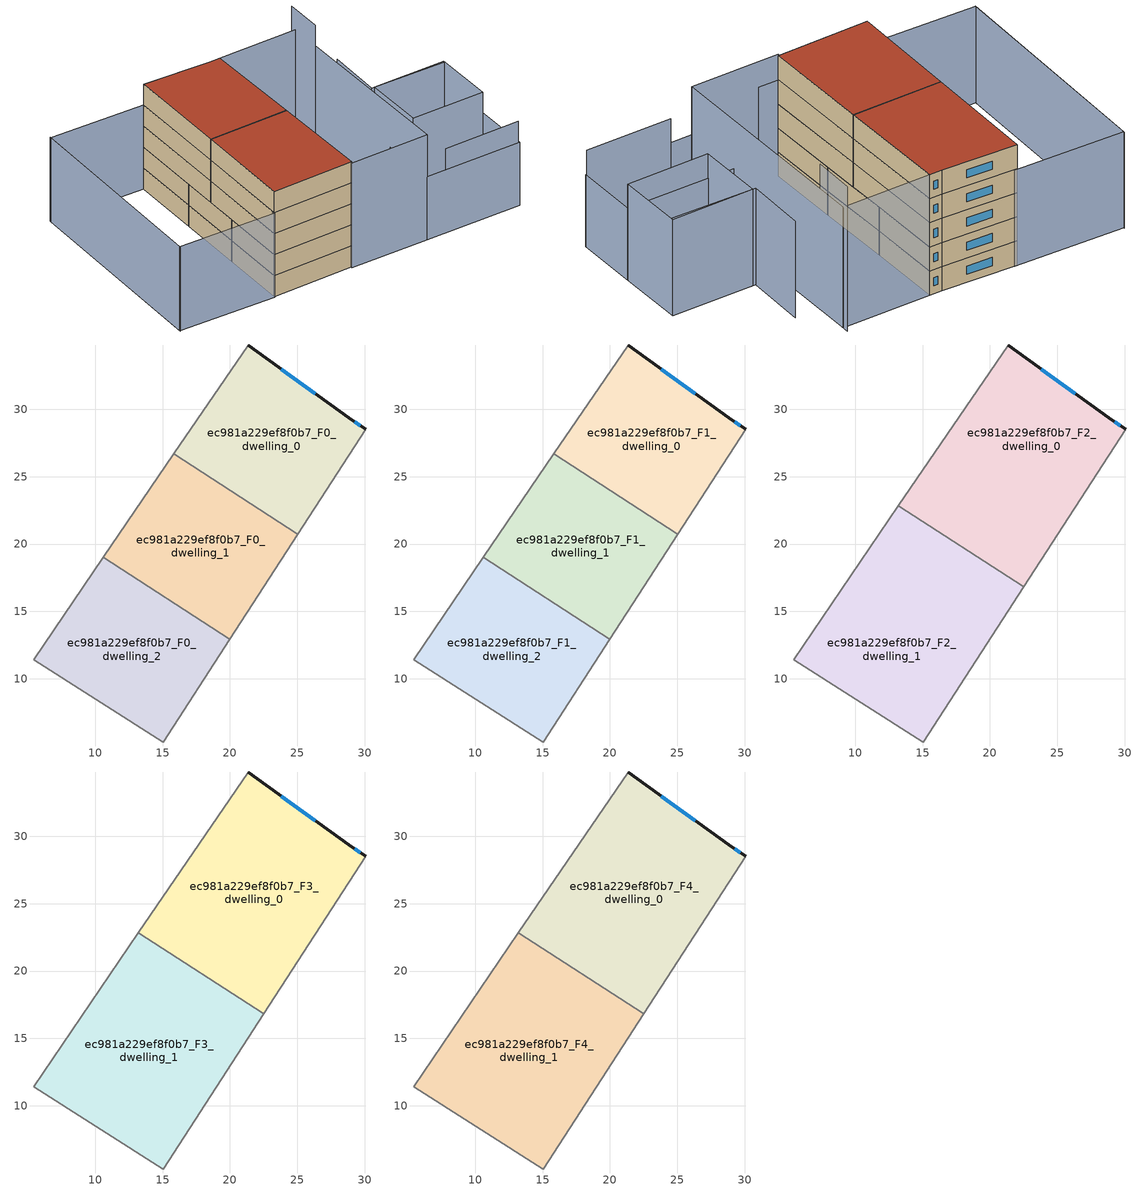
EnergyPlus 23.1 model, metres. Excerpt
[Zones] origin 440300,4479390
ec981a229ef8f0b7_F0_dwelling_0
 floor ground (EU_floor_Construction): 28.83,29.36 30.1,28.51 25.05,20.73 15.84,26.71 21.34,34.78 z0
 wall outside (EU_wall_Construction): 30.1,28.51 28.83,29.36 21.34,34.78 z0:3
 wall adiabatic (EU_wall_Construction): 21.34,34.78 15.84,26.71 / 25.05,20.73 30.1,28.51 z0:3
 wall to ec981a229ef8f0b7_F0_dwelling_1 (EU_wall_Construction): 15.84,26.71 25.05,20.73 z0:3
 window (EU_Window_Construction): 26.35,31.16 23.82,32.98 / 29.68,28.79 29.25,29.08 z0.99:2.01
ec981a229ef8f0b7_F0_dwelling_1
 floor ground (EU_floor_Construction): 25.05,20.73 19.98,12.92 10.59,19.01 15.84,26.71 z0
 wall adiabatic (EU_wall_Construction): 19.98,12.92 25.05,20.73 / 15.84,26.71 10.59,19.01 z0:3
 wall to ec981a229ef8f0b7_F0_dwelling_2 (EU_wall_Construction): 10.59,19.01 19.98,12.92 z0:3
ec981a229ef8f0b7_F0_dwelling_2
 floor ground (EU_floor_Construction): 19.98,12.92 15.03,5.29 5.41,11.41 10.59,19.01 z0
 wall adiabatic (EU_wall_Construction): 10.59,19.01 5.41,11.41 15.03,5.29 19.98,12.92 z0:3
ec981a229ef8f0b7_F1_dwelling_0
 floor to ec981a229ef8f0b7_F0_dwelling_0 (EU_floor_Construction): 28.83,29.36 30.1,28.51 25.05,20.73 15.84,26.71 21.34,34.78 z3
 wall outside (EU_wall_Construction): 30.1,28.51 28.83,29.36 21.34,34.78 z3:6
 wall adiabatic (EU_wall_Construction): 21.34,34.78 15.84,26.71 / 25.05,20.73 30.1,28.51 z3:6
 wall to ec981a229ef8f0b7_F1_dwelling_1 (EU_wall_Construction): 15.84,26.71 25.05,20.73 z3:6
 window (EU_Window_Construction): 26.35,31.16 23.82,32.98 / 29.68,28.79 29.25,29.08 z3.99:5.01
ec981a229ef8f0b7_F1_dwelling_1
 floor to ec981a229ef8f0b7_F0_dwelling_1 (EU_floor_Construction): 25.05,20.73 19.98,12.92 10.59,19.01 15.84,26.71 z3
 wall adiabatic (EU_wall_Construction): 19.98,12.92 25.05,20.73 / 15.84,26.71 10.59,19.01 z3:6
 wall to ec981a229ef8f0b7_F1_dwelling_2 (EU_wall_Construction): 10.59,19.01 19.98,12.92 z3:6
ec981a229ef8f0b7_F1_dwelling_2
 floor to ec981a229ef8f0b7_F0_dwelling_2 (EU_floor_Construction): 19.98,12.92 15.03,5.29 5.41,11.41 10.59,19.01 z3
 wall adiabatic (EU_wall_Construction): 10.59,19.01 5.41,11.41 15.03,5.29 19.98,12.92 z3:6
ec981a229ef8f0b7_F2_dwelling_0
 floor to ec981a229ef8f0b7_F1_dwelling_0 (EU_floor_Construction): 28.83,29.36 30.1,28.51 25.05,20.73 15.84,26.71 21.34,34.78 z6
 floor to ec981a229ef8f0b7_F1_dwelling_1 (EU_floor_Construction): 25.05,20.73 22.5,16.81 13.2,22.84 15.84,26.71 z6
 wall outside (EU_wall_Construction): 30.1,28.51 28.83,29.36 21.34,34.78 z6:9
 wall adiabatic (EU_wall_Construction): 21.34,34.78 13.2,22.84 / 22.5,16.81 30.1,28.51 z6:9
 wall to ec981a229ef8f0b7_F2_dwelling_1 (EU_wall_Construction): 13.2,22.84 22.5,16.81 z6:9
 window (EU_Window_Construction): 26.35,31.16 23.82,32.98 / 29.68,28.79 29.25,29.08 z6.99:8.01
ec981a229ef8f0b7_F2_dwelling_1
 floor to ec981a229ef8f0b7_F1_dwelling_1 (EU_floor_Construction): 22.5,16.81 19.98,12.92 10.59,19.01 13.2,22.84 z6
 floor to ec981a229ef8f0b7_F1_dwelling_2 (EU_floor_Construction): 19.98,12.92 15.03,5.29 5.41,11.41 10.59,19.01 z6
 wall adiabatic (EU_wall_Construction): 13.2,22.84 5.41,11.41 15.03,5.29 22.5,16.81 z6:9
ec981a229ef8f0b7_F3_dwelling_0
 floor to ec981a229ef8f0b7_F2_dwelling_0 (EU_floor_Construction): 28.83,29.36 30.1,28.51 22.5,16.81 13.2,22.84 21.34,34.78 z9
 wall outside (EU_wall_Construction): 30.1,28.51 28.83,29.36 21.34,34.78 z9:12
 wall adiabatic (EU_wall_Construction): 21.34,34.78 13.2,22.84 / 22.5,16.81 30.1,28.51 z9:12
 wall to ec981a229ef8f0b7_F3_dwelling_1 (EU_wall_Construction): 13.2,22.84 22.5,16.81 z9:12
 window (EU_Window_Construction): 26.35,31.16 23.82,32.98 / 29.68,28.79 29.25,29.08 z9.99:11.01
ec981a229ef8f0b7_F3_dwelling_1
 floor to ec981a229ef8f0b7_F2_dwelling_1 (EU_floor_Construction): 22.5,16.81 15.03,5.29 5.41,11.41 13.2,22.84 z9
 wall adiabatic (EU_wall_Construction): 13.2,22.84 5.41,11.41 15.03,5.29 22.5,16.81 z9:12
ec981a229ef8f0b7_F4_dwelling_0
 floor to ec981a229ef8f0b7_F3_dwelling_0 (EU_floor_Construction): 28.83,29.36 30.1,28.51 22.5,16.81 13.2,22.84 21.34,34.78 z12
 wall outside (EU_wall_Construction): 30.1,28.51 28.83,29.36 21.34,34.78 z12:15
 wall adiabatic (EU_wall_Construction): 21.34,34.78 13.2,22.84 / 22.5,16.81 30.1,28.51 z12:15
 wall to ec981a229ef8f0b7_F4_dwelling_1 (EU_wall_Construction): 13.2,22.84 22.5,16.81 z12:15
 window (EU_Window_Construction): 26.35,31.16 23.82,32.98 / 29.68,28.79 29.25,29.08 z12.99:14.01
 roof outside (EU_roof_Construction): 22.5,16.81 30.1,28.51 28.83,29.36 21.34,34.78 13.2,22.84 z15
ec981a229ef8f0b7_F4_dwelling_1
 floor to ec981a229ef8f0b7_F3_dwelling_1 (EU_floor_Construction): 22.5,16.81 15.03,5.29 5.41,11.41 13.2,22.84 z12
 wall adiabatic (EU_wall_Construction): 13.2,22.84 5.41,11.41 15.03,5.29 22.5,16.81 z12:15
 roof outside (EU_roof_Construction): 15.03,5.29 22.5,16.81 13.2,22.84 5.41,11.41 z15
shading: 23.89,-0.85 28.2,5.66 / 28.2,5.66 39.37,-1.73 / 39.37,-1.73 35.07,-8.24 / 35.07,-8.24 23.89,-0.85 z0:9; 26.14,-2.3 35,-8.13 / 5.58,11.69 17.06,3.91 / 43.69,4.99 35.11,10.91 / 35.11,10.91 39.39,17.12 / 10.62,42.5 -5.81,19.03 / 30.87,3.8 35.4,10.73 / 35.4,10.73 43.89,5.17 / 43.89,5.17 39.35,-1.75 / 39.35,-1.75 30.87,3.8 / -5.76,19.09 10.57,42.43 / 10.57,42.43 21.68,34.65 / 21.68,34.65 5.34,11.31 / 5.34,11.31 -5.76,19.09 z0:12; 36.81,18.9 39.69,23.09 z0:18; 39.27,22.46 23.92,-0.83 / 23.92,-0.83 14.75,5.21 / 14.75,5.21 30.1,28.51 / 30.1,28.51 39.27,22.46 z0:15
[Building]
EU S2 Campaign: North Axis=0; Terrain=City; Solar Distribution=FullExterior
[Site:Location]
Madrid: Latitude=40.5; Longitude=-3.5; Time Zone=1; Elevation=609
[SizingPeriod:WeatherFileDays]
AnnualSizingPeriod: Begin Month=1; Begin Day of Month=1; End Month=12; End Day of Month=31; Day of Week for Start Day=Monday; Use Weather File Daylight Saving Period=No; Use Weather File Rain and Snow Indicators=No
[MATERIAL]
EU_InternalMass_Material: Roughness=MediumRough; Thickness=0.1; Conductivity=1; Density=1800; Specific Heat=900; Thermal Absorptance=0.9; Solar Absorptance=0.7; Visible Absorptance=0.7
[MATERIAL:NOMASS] Roughness=MediumRough; Thermal Absorptance=0.9; Solar Absorptance=0.7; Visible Absorptance=0.7
Name | Thermal Resistance
EU_wall_NoMass | 0.609216
EU_roof_NoMass | 0.513268
EU_floor_NoMass | 0.568163
[WINDOWMATERIAL:SIMPLEGLAZINGSYSTEM]
EU_Window_SimpleGlazing: UFactor=5.50606; Solar Heat Gain Coefficient=0.85; Visible Transmittance=0.85
[CONSTRUCTION]
EU_wall_Construction: EU_wall_NoMass
EU_roof_Construction: EU_roof_NoMass
EU_floor_Construction: EU_floor_NoMass
EU_InternalMass_Construction: EU_InternalMass_Material
EU_Window_Construction: EU_Window_SimpleGlazing
[ZONE] Type=1; Multiplier=1; Ceiling Height=autocalculate; Floor Area=autocalculate; Part of Total Floor Area=Yes
Name | Volume
ec981a229ef8f0b7_F0_dwelling_0; ec981a229ef8f0b7_F1_dwelling_0 | 309.812
ec981a229ef8f0b7_F2_dwelling_0; ec981a229ef8f0b7_F3_dwelling_0; ec981a229ef8f0b7_F4_dwelling_0 | 464.734
ec981a229ef8f0b7_F0_dwelling_1; ec981a229ef8f0b7_F1_dwelling_1 | 309.82
ec981a229ef8f0b7_F2_dwelling_1; ec981a229ef8f0b7_F3_dwelling_1; ec981a229ef8f0b7_F4_dwelling_1 | 464.714
ec981a229ef8f0b7_F0_dwelling_2; ec981a229ef8f0b7_F1_dwelling_2 | 309.802
[INTERNALMASS] Construction=EU_InternalMass_Construction
Name | Zone or ZoneList | Surface Area
ec981a229ef8f0b7_F0_dwelling_0_EU_InternalMass | ec981a229ef8f0b7_F0_dwelling_0 | 103.27
ec981a229ef8f0b7_F0_dwelling_1_EU_InternalMass | ec981a229ef8f0b7_F0_dwelling_1 | 103.273
ec981a229ef8f0b7_F0_dwelling_2_EU_InternalMass | ec981a229ef8f0b7_F0_dwelling_2 | 103.267
ec981a229ef8f0b7_F1_dwelling_0_EU_InternalMass | ec981a229ef8f0b7_F1_dwelling_0 | 103.27
ec981a229ef8f0b7_F1_dwelling_1_EU_InternalMass | ec981a229ef8f0b7_F1_dwelling_1 | 103.273
ec981a229ef8f0b7_F1_dwelling_2_EU_InternalMass | ec981a229ef8f0b7_F1_dwelling_2 | 103.267
ec981a229ef8f0b7_F2_dwelling_0_EU_InternalMass | ec981a229ef8f0b7_F2_dwelling_0 | 154.911
ec981a229ef8f0b7_F2_dwelling_1_EU_InternalMass | ec981a229ef8f0b7_F2_dwelling_1 | 154.905
ec981a229ef8f0b7_F3_dwelling_0_EU_InternalMass | ec981a229ef8f0b7_F3_dwelling_0 | 154.911
ec981a229ef8f0b7_F3_dwelling_1_EU_InternalMass | ec981a229ef8f0b7_F3_dwelling_1 | 154.905
ec981a229ef8f0b7_F4_dwelling_0_EU_InternalMass | ec981a229ef8f0b7_F4_dwelling_0 | 154.911
ec981a229ef8f0b7_F4_dwelling_1_EU_InternalMass | ec981a229ef8f0b7_F4_dwelling_1 | 154.905
[OTHEREQUIPMENT] Fuel Type=Electricity; Design Level Calculation Method=Watts/Area; Power per Zone Floor Area=1; Fraction Latent=0; Fraction Radiant=0; Fraction Lost=0; Carbon Dioxide Generation Rate=0; EndUse Subcategory=EU_Step8_InternalGains
Name | Zone or ZoneList or Space or SpaceList | Schedule
EU_Step8_InternalGain_ec981a229ef8f0b7_F0_dwelling_0_f000 | ec981a229ef8f0b7_F0_dwelling_0 | EU_Step8_GainSchedule_ec981a229ef8f0b7_F0_dwelling_0_f000
EU_Step8_InternalGain_ec981a229ef8f0b7_F0_dwelling_1_f000 | ec981a229ef8f0b7_F0_dwelling_1 | EU_Step8_GainSchedule_ec981a229ef8f0b7_F0_dwelling_1_f000
EU_Step8_InternalGain_ec981a229ef8f0b7_F0_dwelling_2_f000 | ec981a229ef8f0b7_F0_dwelling_2 | EU_Step8_GainSchedule_ec981a229ef8f0b7_F0_dwelling_2_f000
EU_Step8_InternalGain_ec981a229ef8f0b7_F1_dwelling_0_f000 | ec981a229ef8f0b7_F1_dwelling_0 | EU_Step8_GainSchedule_ec981a229ef8f0b7_F1_dwelling_0_f000
EU_Step8_InternalGain_ec981a229ef8f0b7_F1_dwelling_1_f000 | ec981a229ef8f0b7_F1_dwelling_1 | EU_Step8_GainSchedule_ec981a229ef8f0b7_F1_dwelling_1_f000
EU_Step8_InternalGain_ec981a229ef8f0b7_F1_dwelling_2_f000 | ec981a229ef8f0b7_F1_dwelling_2 | EU_Step8_GainSchedule_ec981a229ef8f0b7_F1_dwelling_2_f000
EU_Step8_InternalGain_ec981a229ef8f0b7_F2_dwelling_0_f000 | ec981a229ef8f0b7_F2_dwelling_0 | EU_Step8_GainSchedule_ec981a229ef8f0b7_F2_dwelling_0_f000
EU_Step8_InternalGain_ec981a229ef8f0b7_F2_dwelling_1_f000 | ec981a229ef8f0b7_F2_dwelling_1 | EU_Step8_GainSchedule_ec981a229ef8f0b7_F2_dwelling_1_f000
EU_Step8_InternalGain_ec981a229ef8f0b7_F3_dwelling_0_f000 | ec981a229ef8f0b7_F3_dwelling_0 | EU_Step8_GainSchedule_ec981a229ef8f0b7_F3_dwelling_0_f000
EU_Step8_InternalGain_ec981a229ef8f0b7_F3_dwelling_1_f000 | ec981a229ef8f0b7_F3_dwelling_1 | EU_Step8_GainSchedule_ec981a229ef8f0b7_F3_dwelling_1_f000
EU_Step8_InternalGain_ec981a229ef8f0b7_F4_dwelling_0_f000 | ec981a229ef8f0b7_F4_dwelling_0 | EU_Step8_GainSchedule_ec981a229ef8f0b7_F4_dwelling_0_f000
EU_Step8_InternalGain_ec981a229ef8f0b7_F4_dwelling_1_f000 | ec981a229ef8f0b7_F4_dwelling_1 | EU_Step8_GainSchedule_ec981a229ef8f0b7_F4_dwelling_1_f000
[ZONEVENTILATION:DESIGNFLOWRATE] Schedule=EU_AlwaysOn; Design Flow Rate Calculation Method=AirChanges/Hour; Air Changes per Hour=0.752966; Ventilation Type=Natural; Fan Pressure Rise=0; Fan Total Efficiency=1; Constant Term Coefficient=1; Temperature Term Coefficient=0; Velocity Term Coefficient=0; Velocity Squared Term Coefficient=0; Minimum Indoor Temperature=-100; Maximum Indoor Temperature=100; Delta Temperature=-100; Minimum Outdoor Temperature=-100; Maximum Outdoor Temperature=100; Maximum Wind Speed=40
Name | Zone or ZoneList or Space or SpaceList
EU_ConstantAir_ec981a229ef8f0b7_F0_dwelling_0 | ec981a229ef8f0b7_F0_dwelling_0
EU_ConstantAir_ec981a229ef8f0b7_F0_dwelling_1 | ec981a229ef8f0b7_F0_dwelling_1
EU_ConstantAir_ec981a229ef8f0b7_F0_dwelling_2 | ec981a229ef8f0b7_F0_dwelling_2
EU_ConstantAir_ec981a229ef8f0b7_F1_dwelling_0 | ec981a229ef8f0b7_F1_dwelling_0
EU_ConstantAir_ec981a229ef8f0b7_F1_dwelling_1 | ec981a229ef8f0b7_F1_dwelling_1
EU_ConstantAir_ec981a229ef8f0b7_F1_dwelling_2 | ec981a229ef8f0b7_F1_dwelling_2
EU_ConstantAir_ec981a229ef8f0b7_F2_dwelling_0 | ec981a229ef8f0b7_F2_dwelling_0
EU_ConstantAir_ec981a229ef8f0b7_F2_dwelling_1 | ec981a229ef8f0b7_F2_dwelling_1
EU_ConstantAir_ec981a229ef8f0b7_F3_dwelling_0 | ec981a229ef8f0b7_F3_dwelling_0
EU_ConstantAir_ec981a229ef8f0b7_F3_dwelling_1 | ec981a229ef8f0b7_F3_dwelling_1
EU_ConstantAir_ec981a229ef8f0b7_F4_dwelling_0 | ec981a229ef8f0b7_F4_dwelling_0
EU_ConstantAir_ec981a229ef8f0b7_F4_dwelling_1 | ec981a229ef8f0b7_F4_dwelling_1
[HVACTEMPLATE:THERMOSTAT] Constant Heating Setpoint=20; Constant Cooling Setpoint=50
EU_HeatOnly_ec981a229ef8f0b7_F0_dwelling_0; EU_HeatOnly_ec981a229ef8f0b7_F0_dwelling_1; EU_HeatOnly_ec981a229ef8f0b7_F0_dwelling_2; EU_HeatOnly_ec981a229ef8f0b7_F1_dwelling_0; EU_HeatOnly_ec981a229ef8f0b7_F1_dwelling_1; EU_HeatOnly_ec981a229ef8f0b7_F1_dwelling_2; EU_HeatOnly_ec981a229ef8f0b7_F2_dwelling_0; EU_HeatOnly_ec981a229ef8f0b7_F2_dwelling_1; EU_HeatOnly_ec981a229ef8f0b7_F3_dwelling_0; EU_HeatOnly_ec981a229ef8f0b7_F3_dwelling_1; EU_HeatOnly_ec981a229ef8f0b7_F4_dwelling_0; EU_HeatOnly_ec981a229ef8f0b7_F4_dwelling_1
[HVACTEMPLATE:ZONE:IDEALLOADSAIRSYSTEM] System Availability Schedule=EU_AlwaysOn; Maximum Heating Supply Air Temperature=50; Minimum Cooling Supply Air Temperature=13; Maximum Heating Supply Air Humidity Ratio=0.0156; Minimum Cooling Supply Air Humidity Ratio=0.0077; Heating Limit=NoLimit; Cooling Limit=NoLimit; Heating Availability Schedule=EU_AlwaysOn; Cooling Availability Schedule=EU_CoolingOff; Dehumidification Control Type=ConstantSensibleHeatRatio; Cooling Sensible Heat Ratio=0.7; Dehumidification Setpoint=60; Humidification Control Type=None; Humidification Setpoint=30; Outdoor Air Method=None; Outdoor Air Flow Rate per Person=0.00944; Outdoor Air Flow Rate per Zone Floor Area=0; Outdoor Air Flow Rate per Zone=0; Demand Controlled Ventilation Type=None; Outdoor Air Economizer Type=NoEconomizer; Heat Recovery Type=None; Sensible Heat Recovery Effectiveness=0.7; Latent Heat Recovery Effectiveness=0.65
Name | Template Thermostat
ec981a229ef8f0b7_F0_dwelling_0 | EU_HeatOnly_ec981a229ef8f0b7_F0_dwelling_0
ec981a229ef8f0b7_F0_dwelling_1 | EU_HeatOnly_ec981a229ef8f0b7_F0_dwelling_1
ec981a229ef8f0b7_F0_dwelling_2 | EU_HeatOnly_ec981a229ef8f0b7_F0_dwelling_2
ec981a229ef8f0b7_F1_dwelling_0 | EU_HeatOnly_ec981a229ef8f0b7_F1_dwelling_0
ec981a229ef8f0b7_F1_dwelling_1 | EU_HeatOnly_ec981a229ef8f0b7_F1_dwelling_1
ec981a229ef8f0b7_F1_dwelling_2 | EU_HeatOnly_ec981a229ef8f0b7_F1_dwelling_2
ec981a229ef8f0b7_F2_dwelling_0 | EU_HeatOnly_ec981a229ef8f0b7_F2_dwelling_0
ec981a229ef8f0b7_F2_dwelling_1 | EU_HeatOnly_ec981a229ef8f0b7_F2_dwelling_1
ec981a229ef8f0b7_F3_dwelling_0 | EU_HeatOnly_ec981a229ef8f0b7_F3_dwelling_0
ec981a229ef8f0b7_F3_dwelling_1 | EU_HeatOnly_ec981a229ef8f0b7_F3_dwelling_1
ec981a229ef8f0b7_F4_dwelling_0 | EU_HeatOnly_ec981a229ef8f0b7_F4_dwelling_0
ec981a229ef8f0b7_F4_dwelling_1 | EU_HeatOnly_ec981a229ef8f0b7_F4_dwelling_1
[SIZING:ZONE] Zone Cooling Design Supply Air Temperature Input Method=SupplyAirTemperature; Zone Cooling Design Supply Air Temperature=13; Zone Heating Design Supply Air Temperature Input Method=SupplyAirTemperature; Zone Heating Design Supply Air Temperature=50; Zone Cooling Design Supply Air Humidity Ratio=0.008; Zone Heating Design Supply Air Humidity Ratio=0.008; Cooling Design Air Flow Method=DesignDay; Cooling Design Air Flow Rate=0; Cooling Minimum Air Flow per Zone Floor Area=0.000762; Cooling Minimum Air Flow=0; Cooling Minimum Air Flow Fraction=0.2; Heating Design Air Flow Method=DesignDay; Heating Design Air Flow Rate=0; Heating Maximum Air Flow per Zone Floor Area=0.002032; Heating Maximum Air Flow=0.141576; Heating Maximum Air Flow Fraction=0.3; Account for Dedicated Outdoor Air System=No; Dedicated Outdoor Air System Control Strategy=NeutralSupplyAir; Dedicated Outdoor Air Low Setpoint Temperature for Design=autosize; Dedicated Outdoor Air High Setpoint Temperature for Design=autosize; Zone Load Sizing Method=Sensible Load Only No Latent Load; Zone Latent Cooling Design Supply Air Humidity Ratio Input Method=HumidityRatioDifference; Zone Cooling Design Supply Air Humidity Ratio Difference=0.005; Zone Latent Heating Design Supply Air Humidity Ratio Input Method=HumidityRatioDifference; Zone Humidification Design Supply Air Humidity Ratio Difference=0.005
ec981a229ef8f0b7_F0_dwelling_0; ec981a229ef8f0b7_F0_dwelling_1; ec981a229ef8f0b7_F0_dwelling_2; ec981a229ef8f0b7_F1_dwelling_0; ec981a229ef8f0b7_F1_dwelling_1; ec981a229ef8f0b7_F1_dwelling_2; ec981a229ef8f0b7_F2_dwelling_0; ec981a229ef8f0b7_F2_dwelling_1; ec981a229ef8f0b7_F3_dwelling_0; ec981a229ef8f0b7_F3_dwelling_1; ec981a229ef8f0b7_F4_dwelling_0; ec981a229ef8f0b7_F4_dwelling_1
[SCHEDULE:CONSTANT]
Name | Hourly Value
EU_AlwaysOn | 1
EU_CoolingOff | 0
[SCHEDULE:FILE] Column Number=1; Rows to Skip at Top=0; Number of Hours of Data=8760; Column Separator=Comma; Interpolate to Timestep=No; Minutes per Item=60; Adjust Schedule for Daylight Savings=Yes
Name | File
EU_Step8_GainSchedule_ec981a229ef8f0b7_F0_dwelling_0_f000 | ../../schedules/ec981a229ef8f0b7/ec981a229ef8f0b7_F0_dwelling_0_f000_gain.csv
EU_Step8_GainSchedule_ec981a229ef8f0b7_F0_dwelling_1_f000 | ../../schedules/ec981a229ef8f0b7/ec981a229ef8f0b7_F0_dwelling_1_f000_gain.csv
EU_Step8_GainSchedule_ec981a229ef8f0b7_F0_dwelling_2_f000 | ../../schedules/ec981a229ef8f0b7/ec981a229ef8f0b7_F0_dwelling_2_f000_gain.csv
EU_Step8_GainSchedule_ec981a229ef8f0b7_F1_dwelling_0_f000 | ../../schedules/ec981a229ef8f0b7/ec981a229ef8f0b7_F1_dwelling_0_f000_gain.csv
EU_Step8_GainSchedule_ec981a229ef8f0b7_F1_dwelling_1_f000 | ../../schedules/ec981a229ef8f0b7/ec981a229ef8f0b7_F1_dwelling_1_f000_gain.csv
EU_Step8_GainSchedule_ec981a229ef8f0b7_F1_dwelling_2_f000 | ../../schedules/ec981a229ef8f0b7/ec981a229ef8f0b7_F1_dwelling_2_f000_gain.csv
EU_Step8_GainSchedule_ec981a229ef8f0b7_F2_dwelling_0_f000 | ../../schedules/ec981a229ef8f0b7/ec981a229ef8f0b7_F2_dwelling_0_f000_gain.csv
EU_Step8_GainSchedule_ec981a229ef8f0b7_F2_dwelling_1_f000 | ../../schedules/ec981a229ef8f0b7/ec981a229ef8f0b7_F2_dwelling_1_f000_gain.csv
EU_Step8_GainSchedule_ec981a229ef8f0b7_F3_dwelling_0_f000 | ../../schedules/ec981a229ef8f0b7/ec981a229ef8f0b7_F3_dwelling_0_f000_gain.csv
EU_Step8_GainSchedule_ec981a229ef8f0b7_F3_dwelling_1_f000 | ../../schedules/ec981a229ef8f0b7/ec981a229ef8f0b7_F3_dwelling_1_f000_gain.csv
EU_Step8_GainSchedule_ec981a229ef8f0b7_F4_dwelling_0_f000 | ../../schedules/ec981a229ef8f0b7/ec981a229ef8f0b7_F4_dwelling_0_f000_gain.csv
EU_Step8_GainSchedule_ec981a229ef8f0b7_F4_dwelling_1_f000 | ../../schedules/ec981a229ef8f0b7/ec981a229ef8f0b7_F4_dwelling_1_f000_gain.csv
